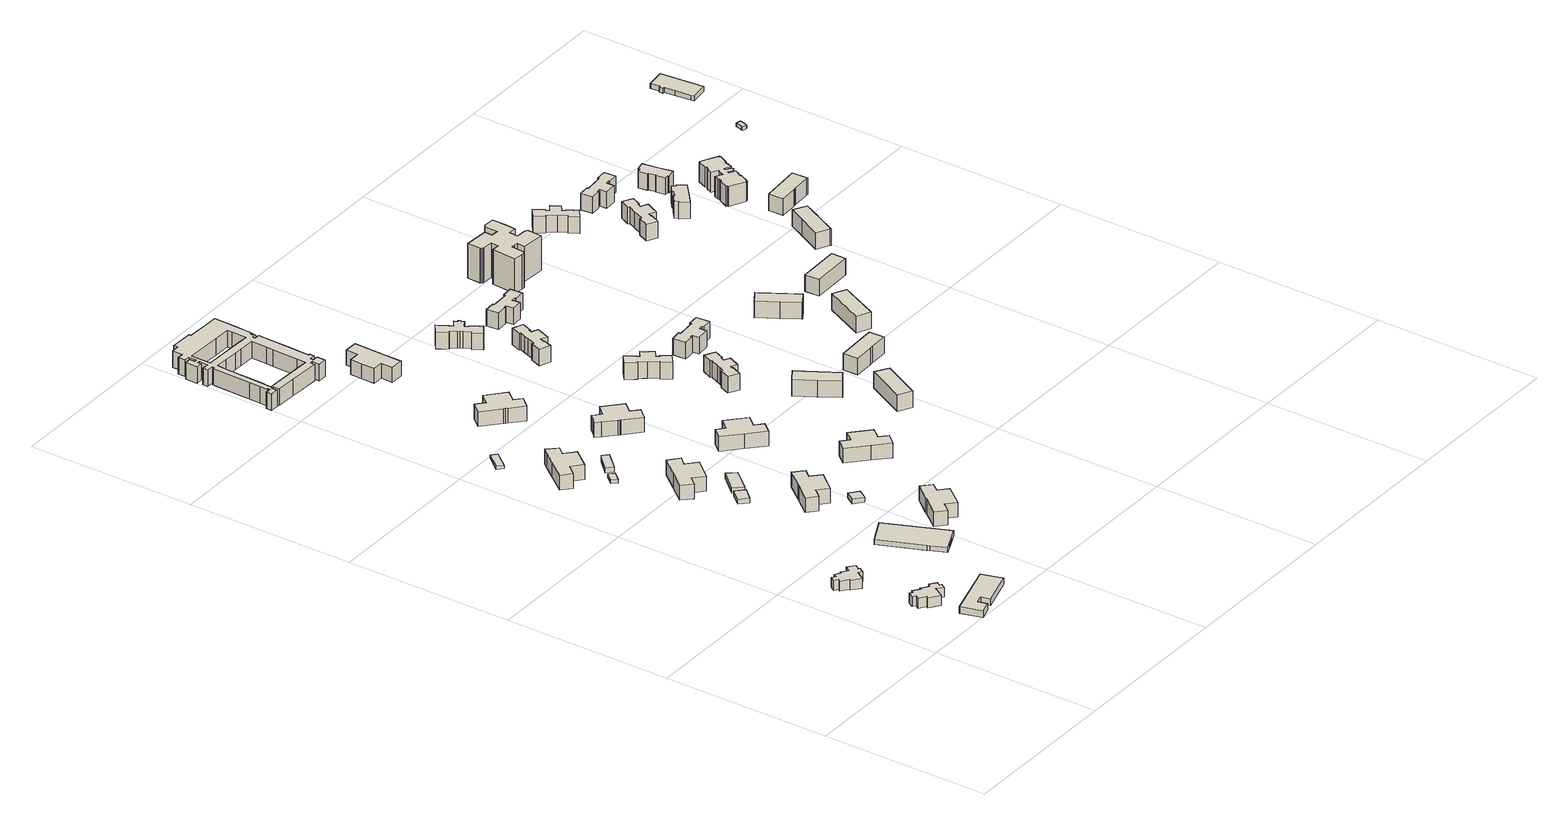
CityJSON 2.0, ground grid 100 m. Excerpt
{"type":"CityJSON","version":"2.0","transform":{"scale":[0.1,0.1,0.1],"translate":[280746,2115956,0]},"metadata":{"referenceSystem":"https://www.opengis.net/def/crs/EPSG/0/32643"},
"CityObjects":{
"building1":{"type":"Building","attributes":{"name":"A-8","citygml_lod_name00":"lod1Solid","yearOfConstruction":1962,"measuredHeight":6,"storeysAboveGround":2},"geometry":[{"type":"Solid","lod":"1","boundaries":[[[[0,1,2,3,4,5,6,7,8,9,10,11,12,13,14,15,16,17]],[[16,18,19,17]],[[15,20,18,16]],[[14,21,20,15]],[[13,22,21,14]],[[12,23,22,13]],[[11,24,23,12]],[[10,25,24,11]],[[9,26,25,10]],[[8,27,26,9]],[[7,28,27,8]],[[6,29,28,7]],[[5,30,29,6]],[[4,31,30,5]],[[3,32,31,4]],[[2,33,32,3]],[[1,34,33,2]],[[0,35,34,1]],[[17,19,35,0]],[[18,20,21,22,23,24,25,26,27,28,29,30,31,32,33,34,35,19]]]]}]},
"building2":{"type":"Building","attributes":{"name":"A-7","citygml_lod_name00":"lod1Solid","yearOfConstruction":1962,"measuredHeight":6,"storeysAboveGround":2},"geometry":[{"type":"Solid","lod":"1","boundaries":[[[[36,37,38,39,40,41,42,43,44,45,46,47,48,49,50,51,52,53]],[[52,54,55,53]],[[51,56,54,52]],[[50,57,56,51]],[[49,58,57,50]],[[48,59,58,49]],[[47,60,59,48]],[[46,61,60,47]],[[45,62,61,46]],[[44,63,62,45]],[[43,64,63,44]],[[42,65,64,43]],[[41,66,65,42]],[[40,67,66,41]],[[39,68,67,40]],[[38,69,68,39]],[[37,70,69,38]],[[36,71,70,37]],[[53,55,71,36]],[[54,56,57,58,59,60,61,62,63,64,65,66,67,68,69,70,71,55]]]]}]},
"building3":{"type":"Building","attributes":{"name":"State Bank of India","citygml_lod_name00":"lod1Solid","yearOfConstruction":1973,"measuredHeight":4,"storeysAboveGround":1},"geometry":[{"type":"Solid","lod":"1","boundaries":[[[[72,73,74,75,76,77,78,79]],[[78,80,81,79]],[[77,82,80,78]],[[76,83,82,77]],[[75,84,83,76]],[[74,85,84,75]],[[73,86,85,74]],[[72,87,86,73]],[[79,81,87,72]],[[80,82,83,84,85,86,87,81]]]]}]},
"building4":{"type":"Building","attributes":{"name":"Temp Shed","citygml_lod_name00":"lod1Solid","measuredHeight":3,"storeysAboveGround":1},"geometry":[{"type":"Solid","lod":"1","boundaries":[[[[88,89,90,91,92,93,94,95,96,97]],[[96,98,99,97]],[[95,100,98,96]],[[94,101,100,95]],[[93,102,101,94]],[[92,103,102,93]],[[91,104,103,92]],[[90,105,104,91]],[[89,106,105,90]],[[88,107,106,89]],[[97,99,107,88]],[[98,100,101,102,103,104,105,106,107,99]]]]}]},
"building5":{"type":"Building","attributes":{"name":"B-9","citygml_lod_name00":"lod1Solid","yearOfConstruction":1961,"measuredHeight":9,"storeysAboveGround":2},"geometry":[{"type":"Solid","lod":"1","boundaries":[[[[108,109,110,111,112,113,114,115,116,117]],[[116,118,119,117]],[[115,120,118,116]],[[114,121,120,115]],[[113,122,121,114]],[[112,123,122,113]],[[111,124,123,112]],[[110,125,124,111]],[[109,126,125,110]],[[108,127,126,109]],[[117,119,127,108]],[[118,120,121,122,123,124,125,126,127,119]]]]}]},
"building6":{"type":"Building","attributes":{"name":"Temp Shed","citygml_lod_name00":"lod1Solid","measuredHeight":2,"storeysAboveGround":1},"geometry":[{"type":"Solid","lod":"1","boundaries":[[[[128,129,130,131]],[[130,132,133,131]],[[129,134,132,130]],[[128,135,134,129]],[[131,133,135,128]],[[132,134,135,133]]]]}]},
"building7":{"type":"Building","attributes":{"name":"Temp Shed","citygml_lod_name00":"lod1Solid","measuredHeight":2,"storeysAboveGround":1},"geometry":[{"type":"Solid","lod":"1","boundaries":[[[[136,137,138,139]],[[138,140,141,139]],[[137,142,140,138]],[[136,143,142,137]],[[139,141,143,136]],[[140,142,143,141]]]]}]},
"building8":{"type":"Building","attributes":{"name":"Temp Shed","citygml_lod_name00":"lod1Solid","measuredHeight":3,"storeysAboveGround":1},"geometry":[{"type":"Solid","lod":"1","boundaries":[[[[144,145,146,147]],[[146,148,149,147]],[[145,150,148,146]],[[144,151,150,145]],[[147,149,151,144]],[[148,150,151,149]]]]}]},
"building9":{"type":"Building","attributes":{"name":"B-8","citygml_lod_name00":"lod1Solid","yearOfConstruction":1961,"measuredHeight":9,"storeysAboveGround":2},"geometry":[{"type":"Solid","lod":"1","boundaries":[[[[152,153,154,155,156,157,158,159,160]],[[159,161,162,160]],[[158,163,161,159]],[[157,164,163,158]],[[156,165,164,157]],[[155,166,165,156]],[[154,167,166,155]],[[153,168,167,154]],[[152,169,168,153]],[[160,162,169,152]],[[161,163,164,165,166,167,168,169,162]]]]}]},
"building10":{"type":"Building","attributes":{"name":"Temp Shed","citygml_lod_name00":"lod1Solid","measuredHeight":3,"storeysAboveGround":1},"geometry":[{"type":"Solid","lod":"1","boundaries":[[[[170,171,172,173,174,175]],[[174,176,177,175]],[[173,178,176,174]],[[172,179,178,173]],[[171,180,179,172]],[[170,181,180,171]],[[175,177,181,170]],[[176,178,179,180,181,177]]]]}]},
"building11":{"type":"Building","attributes":{"name":"B-7","citygml_lod_name00":"lod1Solid","yearOfConstruction":1961,"measuredHeight":9,"storeysAboveGround":2},"geometry":[{"type":"Solid","lod":"1","boundaries":[[[[182,183,184,185,186,187,188,189,190,191,192]],[[191,193,194,192]],[[190,195,193,191]],[[189,196,195,190]],[[188,197,196,189]],[[187,198,197,188]],[[186,199,198,187]],[[185,200,199,186]],[[184,201,200,185]],[[183,202,201,184]],[[182,203,202,183]],[[192,194,203,182]],[[193,195,196,197,198,199,200,201,202,203,194]]]]}]},
"building12":{"type":"Building","attributes":{"name":"Temp Shed","citygml_lod_name00":"lod1Solid","measuredHeight":3,"storeysAboveGround":1},"geometry":[{"type":"Solid","lod":"1","boundaries":[[[[204,205,206,207]],[[206,208,209,207]],[[205,210,208,206]],[[204,211,210,205]],[[207,209,211,204]],[[208,210,211,209]]]]}]},
"building13":{"type":"Building","attributes":{"name":"Temp Shed","citygml_lod_name00":"lod1Solid","measuredHeight":3,"storeysAboveGround":1},"geometry":[{"type":"Solid","lod":"1","boundaries":[[[[212,213,214,215]],[[214,216,217,215]],[[213,218,216,214]],[[212,219,218,213]],[[215,217,219,212]],[[216,218,219,217]]]]}]},
"building14":{"type":"Building","attributes":{"name":"B-6","citygml_lod_name00":"lod1Solid","yearOfConstruction":1961,"measuredHeight":9,"storeysAboveGround":2},"geometry":[{"type":"Solid","lod":"1","boundaries":[[[[220,221,222,223,224,225,226,227,228,229,230]],[[229,231,232,230]],[[228,233,231,229]],[[227,234,233,228]],[[226,235,234,227]],[[225,236,235,226]],[[224,237,236,225]],[[223,238,237,224]],[[222,239,238,223]],[[221,240,239,222]],[[220,241,240,221]],[[230,232,241,220]],[[231,233,234,235,236,237,238,239,240,241,232]]]]}]},
"building15":{"type":"Building","attributes":{"name":"B-2","citygml_lod_name00":"lod1Solid","yearOfConstruction":1961,"measuredHeight":9,"storeysAboveGround":2},"geometry":[{"type":"Solid","lod":"1","boundaries":[[[[242,243,244,245,246,247,248,249,250,251,252,253]],[[252,254,255,253]],[[251,256,254,252]],[[250,257,256,251]],[[249,258,257,250]],[[248,259,258,249]],[[247,260,259,248]],[[246,261,260,247]],[[245,262,261,246]],[[244,263,262,245]],[[243,264,263,244]],[[242,265,264,243]],[[253,255,265,242]],[[254,256,257,258,259,260,261,262,263,264,265,255]]]]}]},
"building16":{"type":"Building","attributes":{"name":"Hostel No. 10","citygml_lod_name00":"lod1Solid","yearOfConstruction":1969,"measuredHeight":10,"storeysAboveGround":3},"geometry":[{"type":"Solid","lod":"1","boundaries":[[[[266,267,268,269,270,271,272,273,274,275,276,277,278,279,280,281,282,283,284,285,286,287,288,289,290,291,292,293,294,295,296,297,298,299,300,301,302,303,304,305,306,307,308,309,310,311,312,313,314,315,316,317,318,319,320,321,322,323,324,325,326,327,328,329,330,331],[332,333,334,335,336,337,338,339,340],[341,342,343,344,345,346,347,348,349,350,351,352,353,354]],[[330,355,356,331]],[[329,357,355,330]],[[328,358,357,329]],[[327,359,358,328]],[[326,360,359,327]],[[325,361,360,326]],[[324,362,361,325]],[[323,363,362,324]],[[322,364,363,323]],[[321,365,364,322]],[[320,366,365,321]],[[319,367,366,320]],[[318,368,367,319]],[[317,369,368,318]],[[316,370,369,317]],[[315,371,370,316]],[[314,372,371,315]],[[313,373,372,314]],[[312,374,373,313]],[[311,375,374,312]],[[310,376,375,311]],[[309,377,376,310]],[[308,378,377,309]],[[307,379,378,308]],[[306,380,379,307]],[[305,381,380,306]],[[304,382,381,305]],[[303,383,382,304]],[[302,384,383,303]],[[301,385,384,302]],[[300,386,385,301]],[[299,387,386,300]],[[298,388,387,299]],[[297,389,388,298]],[[296,390,389,297]],[[295,391,390,296]],[[294,392,391,295]],[[293,393,392,294]],[[292,394,393,293]],[[291,395,394,292]],[[290,396,395,291]],[[289,397,396,290]],[[288,398,397,289]],[[287,399,398,288]],[[286,400,399,287]],[[285,401,400,286]],[[284,402,401,285]],[[283,403,402,284]],[[282,404,403,283]],[[281,405,404,282]],[[280,406,405,281]],[[279,407,406,280]],[[278,408,407,279]],[[277,409,408,278]],[[276,410,409,277]],[[275,411,410,276]],[[274,412,411,275]],[[273,413,412,274]],[[272,414,413,273]],[[271,415,414,272]],[[270,416,415,271]],[[269,417,416,270]],[[268,418,417,269]],[[267,419,418,268]],[[266,420,419,267]],[[331,356,420,266]],[[339,421,422,340]],[[338,423,421,339]],[[337,424,423,338]],[[336,425,424,337]],[[335,426,425,336]],[[334,427,426,335]],[[333,428,427,334]],[[332,429,428,333]],[[340,422,429,332]],[[353,430,431,354]],[[352,432,430,353]],[[351,433,432,352]],[[350,434,433,351]],[[349,435,434,350]],[[348,436,435,349]],[[347,437,436,348]],[[346,438,437,347]],[[345,439,438,346]],[[344,440,439,345]],[[343,441,440,344]],[[342,442,441,343]],[[341,443,442,342]],[[354,431,443,341]],[[355,357,358,359,360,361,362,363,364,365,366,367,368,369,370,371,372,373,374,375,376,377,378,379,380,381,382,383,384,385,386,387,388,389,390,391,392,393,394,395,396,397,398,399,400,401,402,403,404,405,406,407,408,409,410,411,412,413,414,415,416,417,418,419,420,356],[421,423,424,425,426,427,428,429,422],[430,432,433,434,435,436,437,438,439,440,441,442,443,431]]]]}]},
"building17":{"type":"Building","attributes":{"name":"B-3","citygml_lod_name00":"lod1Solid","yearOfConstruction":1961,"measuredHeight":9,"storeysAboveGround":2},"geometry":[{"type":"Solid","lod":"1","boundaries":[[[[444,445,446,447,448,449,450,451,452,453,454,455,456,457]],[[456,458,459,457]],[[455,460,458,456]],[[454,461,460,455]],[[453,462,461,454]],[[452,463,462,453]],[[451,464,463,452]],[[450,465,464,451]],[[449,466,465,450]],[[448,467,466,449]],[[447,468,467,448]],[[446,469,468,447]],[[445,470,469,446]],[[444,471,470,445]],[[457,459,471,444]],[[458,460,461,462,463,464,465,466,467,468,469,470,471,459]]]]}]},
"building18":{"type":"Building","attributes":{"name":"B-4","citygml_lod_name00":"lod1Solid","yearOfConstruction":1961,"measuredHeight":9,"storeysAboveGround":2},"geometry":[{"type":"Solid","lod":"1","boundaries":[[[[472,473,474,475,476,477,478,479,480]],[[479,481,482,480]],[[478,483,481,479]],[[477,484,483,478]],[[476,485,484,477]],[[475,486,485,476]],[[474,487,486,475]],[[473,488,487,474]],[[472,489,488,473]],[[480,482,489,472]],[[481,483,484,485,486,487,488,489,482]]]]}]},
"building19":{"type":"Building","attributes":{"name":"B-17","citygml_lod_name00":"lod1Solid","yearOfConstruction":1969,"measuredHeight":9,"storeysAboveGround":3},"geometry":[{"type":"Solid","lod":"1","boundaries":[[[[490,491,492,493,494,495,496,497,498,499,500,501,502,503,504,505]],[[504,506,507,505]],[[503,508,506,504]],[[502,509,508,503]],[[501,510,509,502]],[[500,511,510,501]],[[499,512,511,500]],[[498,513,512,499]],[[497,514,513,498]],[[496,515,514,497]],[[495,516,515,496]],[[494,517,516,495]],[[493,518,517,494]],[[492,519,518,493]],[[491,520,519,492]],[[490,521,520,491]],[[505,507,521,490]],[[506,508,509,510,511,512,513,514,515,516,517,518,519,520,521,507]]]]}]},
"building20":{"type":"Building","attributes":{"name":"B-5","citygml_lod_name00":"lod1Solid","yearOfConstruction":1961,"measuredHeight":9,"storeysAboveGround":2},"geometry":[{"type":"Solid","lod":"1","boundaries":[[[[522,523,524,525,526,527,528,529,530]],[[529,531,532,530]],[[528,533,531,529]],[[527,534,533,528]],[[526,535,534,527]],[[525,536,535,526]],[[524,537,536,525]],[[523,538,537,524]],[[522,539,538,523]],[[530,532,539,522]],[[531,533,534,535,536,537,538,539,532]]]]}]},
"building21":{"type":"Building","attributes":{"name":"C-2","citygml_lod_name00":"lod1Solid","yearOfConstruction":1961,"measuredHeight":10,"storeysAboveGround":3},"geometry":[{"type":"Solid","lod":"1","boundaries":[[[[540,541,542,543,544,545,546,547,548,549,550,551,552,553,554,555,556,557,558,559,560,561,562]],[[561,563,564,562]],[[560,565,563,561]],[[559,566,565,560]],[[558,567,566,559]],[[557,568,567,558]],[[556,569,568,557]],[[555,570,569,556]],[[554,571,570,555]],[[553,572,571,554]],[[552,573,572,553]],[[551,574,573,552]],[[550,575,574,551]],[[549,576,575,550]],[[548,577,576,549]],[[547,578,577,548]],[[546,579,578,547]],[[545,580,579,546]],[[544,581,580,545]],[[543,582,581,544]],[[542,583,582,543]],[[541,584,583,542]],[[540,585,584,541]],[[562,564,585,540]],[[563,565,566,567,568,569,570,571,572,573,574,575,576,577,578,579,580,581,582,583,584,585,564]]]]}]},
"building22":{"type":"Building","attributes":{"name":"C-10","citygml_lod_name00":"lod1Solid","yearOfConstruction":1961,"measuredHeight":10,"storeysAboveGround":3},"geometry":[{"type":"Solid","lod":"1","boundaries":[[[[586,587,588,589,590,591,592,593,594,595,596,597,598,599,600,601,602]],[[601,603,604,602]],[[600,605,603,601]],[[599,606,605,600]],[[598,607,606,599]],[[597,608,607,598]],[[596,609,608,597]],[[595,610,609,596]],[[594,611,610,595]],[[593,612,611,594]],[[592,613,612,593]],[[591,614,613,592]],[[590,615,614,591]],[[589,616,615,590]],[[588,617,616,589]],[[587,618,617,588]],[[586,619,618,587]],[[602,604,619,586]],[[603,605,606,607,608,609,610,611,612,613,614,615,616,617,618,619,604]]]]}]},
"building23":{"type":"Building","attributes":{"name":"C-4","citygml_lod_name00":"lod1Solid","yearOfConstruction":1961,"measuredHeight":10,"storeysAboveGround":3},"geometry":[{"type":"Solid","lod":"1","boundaries":[[[[620,621,622,623,624,625,626,627,628,629,630,631,632,633,634,635,636,637]],[[636,638,639,637]],[[635,640,638,636]],[[634,641,640,635]],[[633,642,641,634]],[[632,643,642,633]],[[631,644,643,632]],[[630,645,644,631]],[[629,646,645,630]],[[628,647,646,629]],[[627,648,647,628]],[[626,649,648,627]],[[625,650,649,626]],[[624,651,650,625]],[[623,652,651,624]],[[622,653,652,623]],[[621,654,653,622]],[[620,655,654,621]],[[637,639,655,620]],[[638,640,641,642,643,644,645,646,647,648,649,650,651,652,653,654,655,639]]]]}]},
"building24":{"type":"Building","attributes":{"name":"C-9","citygml_lod_name00":"lod1Solid","yearOfConstruction":1961,"measuredHeight":10,"storeysAboveGround":3},"geometry":[{"type":"Solid","lod":"1","boundaries":[[[[656,657,658,659,660,661,662,663,664,665,666,667,668,669,670,671,672,673,674]],[[673,675,676,674]],[[672,677,675,673]],[[671,678,677,672]],[[670,679,678,671]],[[669,680,679,670]],[[668,681,680,669]],[[667,682,681,668]],[[666,683,682,667]],[[665,684,683,666]],[[664,685,684,665]],[[663,686,685,664]],[[662,687,686,663]],[[661,688,687,662]],[[660,689,688,661]],[[659,690,689,660]],[[658,691,690,659]],[[657,692,691,658]],[[656,693,692,657]],[[674,676,693,656]],[[675,677,678,679,680,681,682,683,684,685,686,687,688,689,690,691,692,693,676]]]]}]},
"building25":{"type":"Building","attributes":{"name":"C-12","citygml_lod_name00":"lod1Solid","yearOfConstruction":1964,"measuredHeight":10,"storeysAboveGround":3},"geometry":[{"type":"Solid","lod":"1","boundaries":[[[[694,695,696,697,698]],[[697,699,700,698]],[[696,701,699,697]],[[695,702,701,696]],[[694,703,702,695]],[[698,700,703,694]],[[699,701,702,703,700]]]]}]},
"building26":{"type":"Building","attributes":{"name":"C-11","citygml_lod_name00":"lod1Solid","yearOfConstruction":1964,"measuredHeight":10,"storeysAboveGround":3},"geometry":[{"type":"Solid","lod":"1","boundaries":[[[[704,705,706,707]],[[706,708,709,707]],[[705,710,708,706]],[[704,711,710,705]],[[707,709,711,704]],[[708,710,711,709]]]]}]},
"building27":{"type":"Building","attributes":{"name":"C-3","citygml_lod_name00":"lod1Solid","yearOfConstruction":1961,"measuredHeight":10,"storeysAboveGround":3},"geometry":[{"type":"Solid","lod":"1","boundaries":[[[[712,713,714,715,716,717,718,719,720,721,722,723,724,725,726,727,728,729]],[[728,730,731,729]],[[727,732,730,728]],[[726,733,732,727]],[[725,734,733,726]],[[724,735,734,725]],[[723,736,735,724]],[[722,737,736,723]],[[721,738,737,722]],[[720,739,738,721]],[[719,740,739,720]],[[718,741,740,719]],[[717,742,741,718]],[[716,743,742,717]],[[715,744,743,716]],[[714,745,744,715]],[[713,746,745,714]],[[712,747,746,713]],[[729,731,747,712]],[[730,732,733,734,735,736,737,738,739,740,741,742,743,744,745,746,747,731]]]]}]},
"building28":{"type":"Building","attributes":{"name":"C-8","citygml_lod_name00":"lod1Solid","yearOfConstruction":1961,"measuredHeight":10,"storeysAboveGround":3},"geometry":[{"type":"Solid","lod":"1","boundaries":[[[[748,749,750,751,752,753,754,755,756,757,758,759,760,761,762,763,764]],[[763,765,766,764]],[[762,767,765,763]],[[761,768,767,762]],[[760,769,768,761]],[[759,770,769,760]],[[758,771,770,759]],[[757,772,771,758]],[[756,773,772,757]],[[755,774,773,756]],[[754,775,774,755]],[[753,776,775,754]],[[752,777,776,753]],[[751,778,777,752]],[[750,779,778,751]],[[749,780,779,750]],[[748,781,780,749]],[[764,766,781,748]],[[765,767,768,769,770,771,772,773,774,775,776,777,778,779,780,781,766]]]]}]},
"building29":{"type":"Building","attributes":{"name":"C-13","citygml_lod_name00":"lod1Solid","yearOfConstruction":1964,"measuredHeight":10,"storeysAboveGround":3},"geometry":[{"type":"Solid","lod":"1","boundaries":[[[[782,783,784,785,786,787]],[[786,788,789,787]],[[785,790,788,786]],[[784,791,790,785]],[[783,792,791,784]],[[782,793,792,783]],[[787,789,793,782]],[[788,790,791,792,793,789]]]]}]},
"building30":{"type":"Building","attributes":{"name":"B-21","citygml_lod_name00":"lod1Solid","yearOfConstruction":1991,"measuredHeight":21,"storeysAboveGround":7},"geometry":[{"type":"Solid","lod":"1","boundaries":[[[[794,795,796,797,798,799,800,801,802,803,804,805,806,807,808,809,810,811,812,813,814,815,816,817,818,819,820,821,822,823,824,825,826,827,828,829,830,831,832,833]],[[832,834,835,833]],[[831,836,834,832]],[[830,837,836,831]],[[829,838,837,830]],[[828,839,838,829]],[[827,840,839,828]],[[826,841,840,827]],[[825,842,841,826]],[[824,843,842,825]],[[823,844,843,824]],[[822,845,844,823]],[[821,846,845,822]],[[820,847,846,821]],[[819,848,847,820]],[[818,849,848,819]],[[817,850,849,818]],[[816,851,850,817]],[[815,852,851,816]],[[814,853,852,815]],[[813,854,853,814]],[[812,855,854,813]],[[811,856,855,812]],[[810,857,856,811]],[[809,858,857,810]],[[808,859,858,809]],[[807,860,859,808]],[[806,861,860,807]],[[805,862,861,806]],[[804,863,862,805]],[[803,864,863,804]],[[802,865,864,803]],[[801,866,865,802]],[[800,867,866,801]],[[799,868,867,800]],[[798,869,868,799]],[[797,870,869,798]],[[796,871,870,797]],[[795,872,871,796]],[[794,873,872,795]],[[833,835,873,794]],[[834,836,837,838,839,840,841,842,843,844,845,846,847,848,849,850,851,852,853,854,855,856,857,858,859,860,861,862,863,864,865,866,867,868,869,870,871,872,873,835]]]]}]},
"building31":{"type":"Building","attributes":{"name":"C-16","citygml_lod_name00":"lod1Solid","yearOfConstruction":1965,"measuredHeight":10,"storeysAboveGround":3},"geometry":[{"type":"Solid","lod":"1","boundaries":[[[[874,875,876,877,878,879,880]],[[879,881,882,880]],[[878,883,881,879]],[[877,884,883,878]],[[876,885,884,877]],[[875,886,885,876]],[[874,887,886,875]],[[880,882,887,874]],[[881,883,884,885,886,887,882]]]]}]},
"building32":{"type":"Building","attributes":{"name":"C-14","citygml_lod_name00":"lod1Solid","yearOfConstruction":1964,"measuredHeight":10,"storeysAboveGround":3},"geometry":[{"type":"Solid","lod":"1","boundaries":[[[[888,889,890,891,892]],[[891,893,894,892]],[[890,895,893,891]],[[889,896,895,890]],[[888,897,896,889]],[[892,894,897,888]],[[893,895,896,897,894]]]]}]},
"building33":{"type":"Building","attributes":{"name":"C-15","citygml_lod_name00":"lod1Solid","yearOfConstruction":1965,"measuredHeight":10,"storeysAboveGround":3},"geometry":[{"type":"Solid","lod":"1","boundaries":[[[[898,899,900,901]],[[900,902,903,901]],[[899,904,902,900]],[[898,905,904,899]],[[901,903,905,898]],[[902,904,905,903]]]]}]},
"building34":{"type":"Building","attributes":{"name":"C-5","citygml_lod_name00":"lod1Solid","yearOfConstruction":1961,"measuredHeight":10,"storeysAboveGround":3},"geometry":[{"type":"Solid","lod":"1","boundaries":[[[[906,907,908,909,910,911,912,913,914,915,916,917,918,919,920,921,922]],[[921,923,924,922]],[[920,925,923,921]],[[919,926,925,920]],[[918,927,926,919]],[[917,928,927,918]],[[916,929,928,917]],[[915,930,929,916]],[[914,931,930,915]],[[913,932,931,914]],[[912,933,932,913]],[[911,934,933,912]],[[910,935,934,911]],[[909,936,935,910]],[[908,937,936,909]],[[907,938,937,908]],[[906,939,938,907]],[[922,924,939,906]],[[923,925,926,927,928,929,930,931,932,933,934,935,936,937,938,939,924]]]]}]},
"building35":{"type":"Building","attributes":{"name":"C-7","citygml_lod_name00":"lod1Solid","yearOfConstruction":1961,"measuredHeight":10,"storeysAboveGround":3},"geometry":[{"type":"Solid","lod":"1","boundaries":[[[[940,941,942,943,944,945,946,947,948,949,950,951,952,953,954,955,956]],[[955,957,958,956]],[[954,959,957,955]],[[953,960,959,954]],[[952,961,960,953]],[[951,962,961,952]],[[950,963,962,951]],[[949,964,963,950]],[[948,965,964,949]],[[947,966,965,948]],[[946,967,966,947]],[[945,968,967,946]],[[944,969,968,945]],[[943,970,969,944]],[[942,971,970,943]],[[941,972,971,942]],[[940,973,972,941]],[[956,958,973,940]],[[957,959,960,961,962,963,964,965,966,967,968,969,970,971,972,973,958]]]]}]},
"building36":{"type":"Building","attributes":{"name":"C-6","citygml_lod_name00":"lod1Solid","yearOfConstruction":1961,"measuredHeight":10,"storeysAboveGround":3},"geometry":[{"type":"Solid","lod":"1","boundaries":[[[[974,975,976,977,978,979,980,981,982,983,984,985,986,987,988,989]],[[988,990,991,989]],[[987,992,990,988]],[[986,993,992,987]],[[985,994,993,986]],[[984,995,994,985]],[[983,996,995,984]],[[982,997,996,983]],[[981,998,997,982]],[[980,999,998,981]],[[979,1000,999,980]],[[978,1001,1000,979]],[[977,1002,1001,978]],[[976,1003,1002,977]],[[975,1004,1003,976]],[[974,1005,1004,975]],[[989,991,1005,974]],[[990,992,993,994,995,996,997,998,999,1000,1001,1002,1003,1004,1005,991]]]]}]},
"building37":{"type":"Building","attributes":{"name":"C-17","citygml_lod_name00":"lod1Solid","yearOfConstruction":1965,"measuredHeight":10,"storeysAboveGround":3},"geometry":[{"type":"Solid","lod":"1","boundaries":[[[[1006,1007,1008,1009,1010,1011,1012,1013,1014,1015]],[[1014,1016,1017,1015]],[[1013,1018,1016,1014]],[[1012,1019,1018,1013]],[[1011,1020,1019,1012]],[[1010,1021,1020,1011]],[[1009,1022,1021,1010]],[[1008,1023,1022,1009]],[[1007,1024,1023,1008]],[[1006,1025,1024,1007]],[[1015,1017,1025,1006]],[[1016,1018,1019,1020,1021,1022,1023,1024,1025,1017]]]]}]},
"building38":{"type":"Building","attributes":{"name":"K.V. Block II","citygml_lod_name00":"lod1Solid","measuredHeight":10,"storeysAboveGround":3},"geometry":[{"type":"Solid","lod":"1","boundaries":[[[[1026,1027,1028,1029,1030,1031,1032,1033,1034,1035,1036,1037,1038,1039,1040]],[[1039,1041,1042,1040]],[[1038,1043,1041,1039]],[[1037,1044,1043,1038]],[[1036,1045,1044,1037]],[[1035,1046,1045,1036]],[[1034,1047,1046,1035]],[[1033,1048,1047,1034]],[[1032,1049,1048,1033]],[[1031,1050,1049,1032]],[[1030,1051,1050,1031]],[[1029,1052,1051,1030]],[[1028,1053,1052,1029]],[[1027,1054,1053,1028]],[[1026,1055,1054,1027]],[[1040,1042,1055,1026]],[[1041,1043,1044,1045,1046,1047,1048,1049,1050,1051,1052,1053,1054,1055,1042]]]]}]},
"building39":{"type":"Building","attributes":{"name":"K.V. Block I","citygml_lod_name00":"lod1Solid","measuredHeight":10,"storeysAboveGround":3},"geometry":[{"type":"Solid","lod":"1","boundaries":[[[[1056,1057,1058,1059,1060,1061,1062,1063,1064,1065,1066,1067,1068,1069,1070]],[[1069,1071,1072,1070]],[[1068,1073,1071,1069]],[[1067,1074,1073,1068]],[[1066,1075,1074,1067]],[[1065,1076,1075,1066]],[[1064,1077,1076,1065]],[[1063,1078,1077,1064]],[[1062,1079,1078,1063]],[[1061,1080,1079,1062]],[[1060,1081,1080,1061]],[[1059,1082,1081,1060]],[[1058,1083,1082,1059]],[[1057,1084,1083,1058]],[[1056,1085,1084,1057]],[[1070,1072,1085,1056]],[[1071,1073,1074,1075,1076,1077,1078,1079,1080,1081,1082,1083,1084,1085,1072]]]]}]},
"building40":{"type":"Building","attributes":{"name":"C-18","citygml_lod_name00":"lod1Solid","yearOfConstruction":1965,"measuredHeight":10,"storeysAboveGround":3},"geometry":[{"type":"Solid","lod":"1","boundaries":[[[[1086,1087,1088,1089,1090,1091,1092,1093,1094]],[[1093,1095,1096,1094]],[[1092,1097,1095,1093]],[[1091,1098,1097,1092]],[[1090,1099,1098,1091]],[[1089,1100,1099,1090]],[[1088,1101,1100,1089]],[[1087,1102,1101,1088]],[[1086,1103,1102,1087]],[[1094,1096,1103,1086]],[[1095,1097,1098,1099,1100,1101,1102,1103,1096]]]]}]},
"building41":{"type":"Building","attributes":{"name":"K.V.S","citygml_lod_name00":"lod1Solid","yearOfConstruction":1979,"measuredHeight":12,"storeysAboveGround":4},"geometry":[{"type":"Solid","lod":"1","boundaries":[[[[1104,1105,1106,1107,1108,1109,1110,1111,1112,1113,1114,1115,1116,1117,1118,1119,1120,1121,1122,1123,1124,1125,1126,1127,1128,1129,1130,1131,1132,1133,1134,1135,1136,1137,1138,1139,1140,1141,1142,1143,1144,1145,1146,1147,1148,1149,1150,1151]],[[1150,1152,1153,1151]],[[1149,1154,1152,1150]],[[1148,1155,1154,1149]],[[1147,1156,1155,1148]],[[1146,1157,1156,1147]],[[1145,1158,1157,1146]],[[1144,1159,1158,1145]],[[1143,1160,1159,1144]],[[1142,1161,1160,1143]],[[1141,1162,1161,1142]],[[1140,1163,1162,1141]],[[1139,1164,1163,1140]],[[1138,1165,1164,1139]],[[1137,1166,1165,1138]],[[1136,1167,1166,1137]],[[1135,1168,1167,1136]],[[1134,1169,1168,1135]],[[1133,1170,1169,1134]],[[1132,1171,1170,1133]],[[1131,1172,1171,1132]],[[1130,1173,1172,1131]],[[1129,1174,1173,1130]],[[1128,1175,1174,1129]],[[1127,1176,1175,1128]],[[1126,1177,1176,1127]],[[1125,1178,1177,1126]],[[1124,1179,1178,1125]],[[1123,1180,1179,1124]],[[1122,1181,1180,1123]],[[1121,1182,1181,1122]],[[1120,1183,1182,1121]],[[1119,1184,1183,1120]],[[1118,1185,1184,1119]],[[1117,1186,1185,1118]],[[1116,1187,1186,1117]],[[1115,1188,1187,1116]],[[1114,1189,1188,1115]],[[1113,1190,1189,1114]],[[1112,1191,1190,1113]],[[1111,1192,1191,1112]],[[1110,1193,1192,1111]],[[1109,1194,1193,1110]],[[1108,1195,1194,1109]],[[1107,1196,1195,1108]],[[1106,1197,1196,1107]],[[1105,1198,1197,1106]],[[1104,1199,1198,1105]],[[1151,1153,1199,1104]],[[1152,1154,1155,1156,1157,1158,1159,1160,1161,1162,1163,1164,1165,1166,1167,1168,1169,1170,1171,1172,1173,1174,1175,1176,1177,1178,1179,1180,1181,1182,1183,1184,1185,1186,1187,1188,1189,1190,1191,1192,1193,1194,1195,1196,1197,1198,1199,1153]]]]}]},
"building42":{"type":"Building","attributes":{"name":"Main Watch Men Cabin-1A","citygml_lod_name00":"lod1Solid","measuredHeight":2,"storeysAboveGround":0},"geometry":[{"type":"Solid","lod":"1","boundaries":[[[[1200,1201,1202,1203,1204,1205,1206,1207,1208,1209]],[[1208,1210,1211,1209]],[[1207,1212,1210,1208]],[[1206,1213,1212,1207]],[[1205,1214,1213,1206]],[[1204,1215,1214,1205]],[[1203,1216,1215,1204]],[[1202,1217,1216,1203]],[[1201,1218,1217,1202]],[[1200,1219,1218,1201]],[[1209,1211,1219,1200]],[[1210,1212,1213,1214,1215,1216,1217,1218,1219,1211]]]]}]},
"building43":{"type":"Building","attributes":{"name":"Post Office","citygml_lod_name00":"lod1Solid","yearOfConstruction":1973,"measuredHeight":3,"storeysAboveGround":1},"geometry":[{"type":"Solid","lod":"1","boundaries":[[[[1220,1221,1222,1223,1224,1225,1226,1227,1228,1229]],[[1228,1230,1231,1229]],[[1227,1232,1230,1228]],[[1226,1233,1232,1227]],[[1225,1234,1233,1226]],[[1224,1235,1234,1225]],[[1223,1236,1235,1224]],[[1222,1237,1236,1223]],[[1221,1238,1237,1222]],[[1220,1239,1238,1221]],[[1229,1231,1239,1220]],[[1230,1232,1233,1234,1235,1236,1237,1238,1239,1231]]]]}]}
},
"vertices":[
[445,347,0],[458,365,0],[496,337,0],[484,316,0],[495,308,0],[479,281,0],[443,308,0],[405,247,0],[345,290,0],[351,301,0],[312,329,0],[325,350,0],[307,364,0],[328,397,0],[346,384,0],[356,399,0],[395,370,0],[400,379,0],[395,370,60],[400,379,60],[356,399,60],[346,384,60],[328,397,60],[307,364,60],[325,350,60],[312,329,60],[351,301,60],[345,290,60],[405,247,60],[443,308,60],[479,281,60],[495,308,60],[484,316,60],[496,337,60],[458,365,60],[445,347,60],
[208,788,0],[226,817,0],[248,801,0],[260,820,0],[290,799,0],[295,808,0],[336,780,0],[355,811,0],[395,781,0],[376,750,0],[383,744,0],[365,714,0],[343,729,0],[309,679,0],[258,718,0],[261,725,0],[219,757,0],[229,771,0],[219,757,60],[229,771,60],[261,725,60],[258,718,60],[309,679,60],[343,729,60],[365,714,60],[383,744,60],[376,750,60],[395,781,60],[355,811,60],[336,780,60],[295,808,60],[290,799,60],[260,820,60],[248,801,60],[226,817,60],[208,788,60],
[548,35,0],[533,89,0],[488,77,0],[502,23,0],[428,1,0],[393,125,0],[719,222,0],[757,98,0],[719,222,40],[757,98,40],[393,125,40],[428,1,40],[502,23,40],[488,77,40],[533,89,40],[548,35,40],
[813,603,0],[807,618,0],[700,875,0],[797,923,0],[850,950,0],[1006,589,0],[940,558,0],[910,544,0],[890,535,0],[850,517,0],[890,535,30],[850,517,30],[910,544,30],[940,558,30],[1006,589,30],[850,950,30],[797,923,30],[700,875,30],[807,618,30],[813,603,30],
[297,2626,0],[352,2694,0],[378,2726,0],[433,2672,0],[397,2628,0],[455,2574,0],[370,2470,0],[310,2522,0],[264,2467,0],[210,2516,0],[264,2467,90],[210,2516,90],[310,2522,90],[370,2470,90],[455,2574,90],[397,2628,90],[433,2672,90],[378,2726,90],[352,2694,90],[297,2626,90],
[265,2989,0],[295,2963,0],[221,2873,0],[190,2902,0],[221,2873,20],[190,2902,20],[295,2963,20],[265,2989,20],
[487,2358,0],[442,2309,0],[417,2337,0],[458,2386,0],[417,2337,20],[458,2386,20],[442,2309,20],[487,2358,20],
[726,1699,0],[666,1637,0],[623,1680,0],[679,1746,0],[623,1680,30],[679,1746,30],[666,1637,30],[726,1699,30],
[563,2046,0],[650,2149,0],[711,2098,0],[671,2053,0],[731,1998,0],[636,1888,0],[577,1942,0],[538,1896,0],[483,1950,0],[538,1896,90],[483,1950,90],[577,1942,90],[636,1888,90],[731,1998,90],[671,2053,90],[711,2098,90],[650,2149,90],[563,2046,90],
[567,2501,0],[574,2508,0],[605,2479,0],[601,2473,0],[518,2385,0],[485,2418,0],[518,2385,30],[485,2418,30],[601,2473,30],[605,2479,30],[574,2508,30],[567,2501,30],
[995,1402,0],[904,1295,0],[846,1346,0],[806,1298,0],[753,1348,0],[834,1445,0],[841,1453,0],[846,1460,0],[921,1550,0],[976,1500,0],[939,1455,0],[976,1500,90],[939,1455,90],[921,1550,90],[846,1460,90],[841,1453,90],[834,1445,90],[753,1348,90],[806,1298,90],[846,1346,90],[904,1295,90],[995,1402,90],
[744,1722,0],[697,1769,0],[798,1883,0],[841,1832,0],[798,1883,30],[841,1832,30],[697,1769,30],[744,1722,30],
[1014,1152,0],[961,1196,0],[999,1249,0],[1050,1207,0],[999,1249,30],[1050,1207,30],[961,1196,30],[1014,1152,30],
[1115,723,0],[1073,671,0],[1019,723,0],[1101,825,0],[1107,833,0],[1113,840,0],[1186,931,0],[1241,880,0],[1205,834,0],[1256,785,0],[1168,674,0],[1256,785,90],[1168,674,90],[1205,834,90],[1241,880,90],[1186,931,90],[1113,840,90],[1107,833,90],[1101,825,90],[1019,723,90],[1073,671,90],[1115,723,90],
[735,3200,0],[686,3141,0],[727,3105,0],[675,3046,0],[599,3114,0],[590,3122,0],[582,3130,0],[484,3219,0],[536,3280,0],[583,3237,0],[632,3293,0],[708,3226,0],[632,3293,90],[708,3226,90],[583,3237,90],[536,3280,90],[484,3219,90],[582,3130,90],[590,3122,90],[599,3114,90],[675,3046,90],[727,3105,90],[686,3141,90],[735,3200,90],
[148,4875,0],[243,4872,0],[243,4860,0],[285,4859,0],[365,4856,0],[450,4855,0],[449,4787,0],[446,4709,0],[444,4650,0],[444,4623,0],[436,4622,0],[437,4610,0],[430,4610,0],[430,4601,0],[437,4601,0],[437,4588,0],[412,4588,0],[412,4572,0],[443,4572,0],[439,4448,0],[436,4368,0],[434,4304,0],[432,4248,0],[442,4249,0],[441,4220,0],[408,4220,0],[408,4203,0],[440,4203,0],[439,4150,0],[386,4151,0],[388,4196,0],[374,4196,0],[373,4172,0],[186,4179,0],[68,4183,0],[68,4219,0],[54,4219,0],[53,4185,0],[6,4186,0],[7,4220,0],[37,4219,0],[37,4233,0],[29,4232,0],[30,4280,0],[33,4347,0],[40,4580,0],[50,4580,0],[50,4593,0],[13,4595,0],[12,4624,0],[53,4623,0],[55,4677,0],[43,4677,0],[43,4656,0],[5,4656,0],[6,4729,0],[45,4729,0],[45,4697,0],[57,4698,0],[58,4744,0],[26,4745,0],[27,4788,0],[62,4788,0],[63,4850,0],[111,4850,0],[112,4876,0],[390,4704,0],[389,4732,0],[286,4735,0],[80,4741,0],[78,4664,0],[77,4623,0],[186,4621,0],[330,4616,0],[388,4614,0],[369,4474,0],[372,4568,0],[275,4570,0],[227,4571,0],[144,4573,0],[77,4576,0],[73,4509,0],[68,4371,0],[65,4288,0],[62,4231,0],[330,4222,0],[363,4221,0],[363,4276,0],[368,4428,0],[111,4850,100],[112,4876,100],[63,4850,100],[62,4788,100],[27,4788,100],[26,4745,100],[58,4744,100],[57,4698,100],[45,4697,100],[45,4729,100],[6,4729,100],[5,4656,100],[43,4656,100],[43,4677,100],[55,4677,100],[53,4623,100],[12,4624,100],[13,4595,100],[50,4593,100],[50,4580,100],[40,4580,100],[33,4347,100],[30,4280,100],[29,4232,100],[37,4233,100],[37,4219,100],[7,4220,100],[6,4186,100],[53,4185,100],[54,4219,100],[68,4219,100],[68,4183,100],[186,4179,100],[373,4172,100],[374,4196,100],[388,4196,100],[386,4151,100],[439,4150,100],[440,4203,100],[408,4203,100],[408,4220,100],[441,4220,100],[442,4249,100],[432,4248,100],[434,4304,100],[436,4368,100],[439,4448,100],[443,4572,100],[412,4572,100],[412,4588,100],[437,4588,100],[437,4601,100],[430,4601,100],[430,4610,100],[437,4610,100],[436,4622,100],[444,4623,100],[444,4650,100],[446,4709,100],[449,4787,100],[450,4855,100],[365,4856,100],[285,4859,100],[243,4860,100],[243,4872,100],[148,4875,100],[330,4616,100],[388,4614,100],[186,4621,100],[77,4623,100],[78,4664,100],[80,4741,100],[286,4735,100],[389,4732,100],[390,4704,100],[363,4276,100],[368,4428,100],[363,4221,100],[330,4222,100],[62,4231,100],[65,4288,100],[68,4371,100],[73,4509,100],[77,4576,100],[144,4573,100],[227,4571,100],[275,4570,100],[372,4568,100],[369,4474,100],
[790,2720,0],[836,2679,0],[887,2733,0],[938,2685,0],[986,2640,0],[938,2583,0],[982,2541,0],[931,2483,0],[839,2568,0],[835,2572,0],[827,2579,0],[765,2638,0],[738,2664,0],[764,2690,0],[738,2664,90],[764,2690,90],[765,2638,90],[827,2579,90],[835,2572,90],[839,2568,90],[931,2483,90],[982,2541,90],[938,2583,90],[986,2640,90],[938,2685,90],[887,2733,90],[836,2679,90],[790,2720,90],
[1092,1966,0],[993,2059,0],[1041,2115,0],[1086,2076,0],[1136,2135,0],[1241,2037,0],[1191,1978,0],[1234,1937,0],[1185,1878,0],[1234,1937,90],[1185,1878,90],[1191,1978,90],[1241,2037,90],[1136,2135,90],[1086,2076,90],[1041,2115,90],[993,2059,90],[1092,1966,90],
[674,4126,0],[673,4078,0],[671,4003,0],[671,3999,0],[671,3987,0],[670,3974,0],[670,3947,0],[668,3883,0],[667,3832,0],[590,3833,0],[591,3903,0],[528,3903,0],[529,3986,0],[531,4055,0],[594,4054,0],[595,4127,0],[594,4054,90],[595,4127,90],[531,4055,90],[529,3986,90],[528,3903,90],[591,3903,90],[590,3833,90],[667,3832,90],[668,3883,90],[670,3947,90],[670,3974,90],[671,3987,90],[671,3999,90],[671,4003,90],[673,4078,90],[674,4126,90],
[1404,1538,0],[1509,1440,0],[1463,1384,0],[1507,1341,0],[1457,1284,0],[1373,1364,0],[1266,1464,0],[1314,1523,0],[1358,1482,0],[1314,1523,90],[1358,1482,90],[1266,1464,90],[1373,1364,90],[1457,1284,90],[1507,1341,90],[1463,1384,90],[1509,1440,90],[1404,1538,90],
[1027,3780,0],[990,3839,0],[1048,3880,0],[1086,3821,0],[1082,3818,0],[1094,3797,0],[1133,3825,0],[1145,3805,0],[1151,3810,0],[1159,3798,0],[1153,3792,0],[1163,3776,0],[1125,3751,0],[1137,3730,0],[1141,3733,0],[1181,3669,0],[1122,3629,0],[1089,3681,0],[1098,3689,0],[1075,3726,0],[1066,3739,0],[1059,3751,0],[1037,3786,0],[1059,3751,100],[1037,3786,100],[1066,3739,100],[1075,3726,100],[1098,3689,100],[1089,3681,100],[1122,3629,100],[1181,3669,100],[1141,3733,100],[1137,3730,100],[1125,3751,100],[1163,3776,100],[1153,3792,100],[1159,3798,100],[1151,3810,100],[1145,3805,100],[1133,3825,100],[1094,3797,100],[1082,3818,100],[1086,3821,100],[1048,3880,100],[990,3839,100],[1027,3780,100],
[1414,2721,0],[1376,2774,0],[1345,2815,0],[1339,2809,0],[1298,2864,0],[1352,2908,0],[1392,2853,0],[1388,2849,0],[1399,2834,0],[1435,2863,0],[1482,2799,0],[1446,2769,0],[1457,2754,0],[1461,2758,0],[1499,2706,0],[1446,2662,0],[1408,2715,0],[1446,2662,100],[1408,2715,100],[1499,2706,100],[1461,2758,100],[1457,2754,100],[1446,2769,100],[1482,2799,100],[1435,2863,100],[1399,2834,100],[1388,2849,100],[1392,2853,100],[1352,2908,100],[1298,2864,100],[1339,2809,100],[1345,2815,100],[1376,2774,100],[1414,2721,100],
[1241,3328,0],[1221,3276,0],[1157,3302,0],[1182,3366,0],[1192,3362,0],[1212,3413,0],[1223,3442,0],[1235,3473,0],[1225,3477,0],[1249,3538,0],[1313,3512,0],[1289,3451,0],[1284,3454,0],[1277,3436,0],[1316,3420,0],[1284,3338,0],[1245,3354,0],[1236,3330,0],[1245,3354,100],[1236,3330,100],[1284,3338,100],[1316,3420,100],[1277,3436,100],[1284,3454,100],[1289,3451,100],[1313,3512,100],[1249,3538,100],[1225,3477,100],[1235,3473,100],[1223,3442,100],[1212,3413,100],[1192,3362,100],[1182,3366,100],[1157,3302,100],[1221,3276,100],[1241,3328,100],
[1527,2406,0],[1542,2435,0],[1553,2457,0],[1577,2508,0],[1569,2513,0],[1596,2572,0],[1658,2539,0],[1631,2480,0],[1627,2482,0],[1617,2461,0],[1651,2443,0],[1648,2436,0],[1620,2376,0],[1584,2394,0],[1577,2379,0],[1582,2376,0],[1553,2316,0],[1492,2350,0],[1521,2410,0],[1492,2350,100],[1521,2410,100],[1553,2316,100],[1582,2376,100],[1577,2379,100],[1584,2394,100],[1620,2376,100],[1648,2436,100],[1651,2443,100],[1617,2461,100],[1627,2482,100],[1631,2480,100],[1658,2539,100],[1596,2572,100],[1569,2513,100],[1577,2508,100],[1553,2457,100],[1542,2435,100],[1527,2406,100],
[1866,1885,0],[1795,1836,0],[1727,1948,0],[1659,2062,0],[1731,2109,0],[1659,2062,100],[1731,2109,100],[1727,1948,100],[1795,1836,100],[1866,1885,100],
[2041,1711,0],[1922,1482,0],[1846,1527,0],[1964,1757,0],[1846,1527,100],[1964,1757,100],[1922,1482,100],[2041,1711,100],
[1412,3690,0],[1395,3689,0],[1395,3681,0],[1331,3678,0],[1325,3752,0],[1388,3755,0],[1389,3746,0],[1437,3748,0],[1479,3750,0],[1496,3751,0],[1496,3762,0],[1560,3765,0],[1565,3690,0],[1502,3686,0],[1502,3695,0],[1477,3694,0],[1481,3646,0],[1416,3643,0],[1481,3646,100],[1416,3643,100],[1477,3694,100],[1502,3695,100],[1502,3686,100],[1565,3690,100],[1560,3765,100],[1496,3762,100],[1496,3751,100],[1479,3750,100],[1437,3748,100],[1389,3746,100],[1388,3755,100],[1325,3752,100],[1331,3678,100],[1395,3681,100],[1395,3689,100],[1412,3690,100],
[1817,2813,0],[1880,2817,0],[1887,2736,0],[1823,2731,0],[1821,2740,0],[1800,2739,0],[1803,2697,0],[1724,2691,0],[1721,2733,0],[1708,2732,0],[1708,2723,0],[1645,2718,0],[1642,2798,0],[1705,2804,0],[1705,2793,0],[1766,2798,0],[1817,2802,0],[1766,2798,100],[1817,2802,100],[1705,2793,100],[1705,2804,100],[1642,2798,100],[1645,2718,100],[1708,2723,100],[1708,2732,100],[1721,2733,100],[1724,2691,100],[1803,2697,100],[1800,2739,100],[1821,2740,100],[1823,2731,100],[1887,2736,100],[1880,2817,100],[1817,2813,100],
[2273,2000,0],[2276,1909,0],[2162,1905,0],[2143,1905,0],[2025,1901,0],[2023,1990,0],[2025,1901,100],[2023,1990,100],[2143,1905,100],[2162,1905,100],[2276,1909,100],[2273,2000,100],
[1759,3863,0],[1756,3820,0],[1753,3813,0],[1747,3809,0],[1740,3807,0],[1724,3808,0],[1671,3813,0],[1683,3960,0],[1728,3958,0],[1733,4004,0],[1670,4008,0],[1664,4009,0],[1660,4013,0],[1656,4017,0],[1655,4023,0],[1658,4101,0],[1800,4092,0],[1797,4046,0],[1839,4043,0],[1844,4119,0],[1847,4124,0],[1850,4128,0],[1854,4131,0],[1860,4132,0],[1923,4129,0],[1922,4112,0],[1920,4048,0],[1916,3982,0],[1869,3985,0],[1866,3933,0],[1925,3929,0],[1931,3927,0],[1936,3923,0],[1940,3917,0],[1942,3910,0],[1937,3832,0],[1800,3841,0],[1803,3891,0],[1779,3893,0],[1762,3895,0],[1779,3893,210],[1762,3895,210],[1803,3891,210],[1800,3841,210],[1937,3832,210],[1942,3910,210],[1940,3917,210],[1936,3923,210],[1931,3927,210],[1925,3929,210],[1866,3933,210],[1869,3985,210],[1916,3982,210],[1920,4048,210],[1922,4112,210],[1923,4129,210],[1860,4132,210],[1854,4131,210],[1850,4128,210],[1847,4124,210],[1844,4119,210],[1839,4043,210],[1797,4046,210],[1800,4092,210],[1658,4101,210],[1655,4023,210],[1656,4017,210],[1660,4013,210],[1664,4009,210],[1670,4008,210],[1733,4004,210],[1728,3958,210],[1683,3960,210],[1671,3813,210],[1724,3808,210],[1740,3807,210],[1747,3809,210],[1753,3813,210],[1756,3820,210],[1759,3863,210],
[2310,2453,0],[2252,2549,0],[2183,2662,0],[2254,2709,0],[2386,2496,0],[2323,2454,0],[2313,2448,0],[2323,2454,100],[2313,2448,100],[2386,2496,100],[2254,2709,100],[2183,2662,100],[2252,2549,100],[2310,2453,100],
[2361,2144,0],[2474,2377,0],[2551,2335,0],[2495,2219,0],[2439,2103,0],[2495,2219,100],[2439,2103,100],[2551,2335,100],[2474,2377,100],[2361,2144,100],
[2548,2508,0],[2546,2596,0],[2798,2603,0],[2799,2516,0],[2798,2603,100],[2799,2516,100],[2546,2596,100],[2548,2508,100],
[2385,4017,0],[2350,3991,0],[2361,3972,0],[2365,3976,0],[2403,3917,0],[2350,3876,0],[2317,3928,0],[2325,3935,0],[2294,3980,0],[2261,4029,0],[2253,4023,0],[2217,4078,0],[2272,4122,0],[2308,4064,0],[2303,4060,0],[2315,4043,0],[2352,4069,0],[2315,4043,100],[2352,4069,100],[2303,4060,100],[2308,4064,100],[2272,4122,100],[2217,4078,100],[2253,4023,100],[2261,4029,100],[2294,3980,100],[2325,3935,100],[2317,3928,100],[2350,3876,100],[2403,3917,100],[2365,3976,100],[2361,3972,100],[2350,3991,100],[2385,4017,100],
[2574,3580,0],[2545,3521,0],[2486,3552,0],[2515,3614,0],[2524,3609,0],[2557,3678,0],[2578,3722,0],[2569,3727,0],[2598,3787,0],[2658,3755,0],[2629,3696,0],[2624,3699,0],[2615,3680,0],[2655,3659,0],[2617,3580,0],[2578,3601,0],[2570,3583,0],[2578,3601,100],[2570,3583,100],[2617,3580,100],[2655,3659,100],[2615,3680,100],[2624,3699,100],[2629,3696,100],[2658,3755,100],[2598,3787,100],[2569,3727,100],[2578,3722,100],[2557,3678,100],[2524,3609,100],[2515,3614,100],[2486,3552,100],[2545,3521,100],[2574,3580,100],
[2551,3935,0],[2544,4007,0],[2605,4011,0],[2606,4002,0],[2720,4012,0],[2720,4021,0],[2783,4026,0],[2789,3955,0],[2726,3950,0],[2725,3955,0],[2703,3954,0],[2706,3908,0],[2633,3903,0],[2630,3946,0],[2611,3946,0],[2611,3940,0],[2611,3946,100],[2611,3940,100],[2630,3946,100],[2633,3903,100],[2706,3908,100],[2703,3954,100],[2725,3955,100],[2726,3950,100],[2789,3955,100],[2783,4026,100],[2720,4021,100],[2720,4012,100],[2606,4002,100],[2605,4011,100],[2544,4007,100],[2551,3935,100],
[3062,2875,0],[3053,2857,0],[3038,2828,0],[3009,2771,0],[2995,2744,0],[2990,2747,0],[2918,2786,0],[2989,2924,0],[3035,3017,0],[3112,2974,0],[3035,3017,100],[3112,2974,100],[2989,2924,100],[2918,2786,100],[2990,2747,100],[2995,2744,100],[3009,2771,100],[3038,2828,100],[3053,2857,100],[3062,2875,100],
[2760,3538,0],[2766,3543,0],[2752,3563,0],[2798,3601,0],[2803,3595,0],[2834,3621,0],[2829,3628,0],[2871,3663,0],[2888,3643,0],[2893,3648,0],[2925,3602,0],[2882,3565,0],[2874,3559,0],[2868,3553,0],[2795,3492,0],[2868,3553,100],[2795,3492,100],[2874,3559,100],[2882,3565,100],[2925,3602,100],[2893,3648,100],[2888,3643,100],[2871,3663,100],[2829,3628,100],[2834,3621,100],[2803,3595,100],[2798,3601,100],[2752,3563,100],[2766,3543,100],[2760,3538,100],
[2908,3788,0],[2913,3790,0],[2906,3832,0],[2900,3831,0],[2891,3886,0],[2915,3892,0],[2913,3902,0],[2966,3914,0],[2979,3839,0],[2981,3827,0],[2983,3816,0],[2997,3738,0],[2942,3726,0],[2941,3736,0],[2917,3731,0],[2941,3736,100],[2917,3731,100],[2942,3726,100],[2997,3738,100],[2983,3816,100],[2981,3827,100],[2979,3839,100],[2966,3914,100],[2913,3902,100],[2915,3892,100],[2891,3886,100],[2900,3831,100],[2906,3832,100],[2913,3790,100],[2908,3788,100],
[3338,3149,0],[3339,3131,0],[3324,3130,0],[3217,3123,0],[3209,3122,0],[3201,3122,0],[3097,3115,0],[3092,3205,0],[3335,3224,0],[3092,3205,100],[3335,3224,100],[3097,3115,100],[3201,3122,100],[3209,3122,100],[3217,3123,100],[3324,3130,100],[3339,3131,100],[3338,3149,100],
[3164,3494,0],[3168,3489,0],[3169,3483,0],[3168,3478,0],[3163,3472,0],[3158,3470,0],[3152,3470,0],[3125,3484,0],[3121,3477,0],[3158,3457,0],[3145,3428,0],[3141,3429,0],[3133,3414,0],[3138,3411,0],[3110,3351,0],[3104,3355,0],[3100,3350,0],[3006,3400,0],[3008,3405,0],[3002,3408,0],[3029,3466,0],[3035,3463,0],[3042,3480,0],[3037,3483,0],[3050,3511,0],[3051,3514,0],[3092,3491,0],[3101,3511,0],[3111,3531,0],[3070,3552,0],[3071,3554,0],[3087,3588,0],[3092,3585,0],[3100,3601,0],[3095,3605,0],[3121,3661,0],[3127,3658,0],[3128,3664,0],[3227,3610,0],[3225,3605,0],[3228,3602,0],[3201,3547,0],[3197,3549,0],[3188,3532,0],[3192,3530,0],[3177,3499,0],[3141,3518,0],[3137,3509,0],[3141,3518,120],[3137,3509,120],[3177,3499,120],[3192,3530,120],[3188,3532,120],[3197,3549,120],[3201,3547,120],[3228,3602,120],[3225,3605,120],[3227,3610,120],[3128,3664,120],[3127,3658,120],[3121,3661,120],[3095,3605,120],[3100,3601,120],[3092,3585,120],[3087,3588,120],[3071,3554,120],[3070,3552,120],[3111,3531,120],[3101,3511,120],[3092,3491,120],[3051,3514,120],[3050,3511,120],[3037,3483,120],[3042,3480,120],[3035,3463,120],[3029,3466,120],[3002,3408,120],[3008,3405,120],[3006,3400,120],[3100,3350,120],[3104,3355,120],[3110,3351,120],[3138,3411,120],[3133,3414,120],[3141,3429,120],[3145,3428,120],[3158,3457,120],[3121,3477,120],[3125,3484,120],[3152,3470,120],[3158,3470,120],[3163,3472,120],[3168,3478,120],[3169,3483,120],[3168,3489,120],[3164,3494,120],
[3688,3761,0],[3665,3768,0],[3668,3778,0],[3678,3817,0],[3706,3810,0],[3709,3809,0],[3704,3789,0],[3702,3780,0],[3695,3768,0],[3691,3760,0],[3695,3768,20],[3691,3760,20],[3702,3780,20],[3704,3789,20],[3709,3809,20],[3706,3810,20],[3678,3817,20],[3668,3778,20],[3665,3768,20],[3688,3761,20],
[3731,4313,0],[3730,4338,0],[3739,4339,0],[3734,4395,0],[3843,4410,0],[3867,4152,0],[3759,4138,0],[3757,4157,0],[3747,4252,0],[3741,4313,0],[3747,4252,30],[3741,4313,30],[3757,4157,30],[3759,4138,30],[3867,4152,30],[3843,4410,30],[3734,4395,30],[3739,4339,30],[3730,4338,30],[3731,4313,30]
]}
